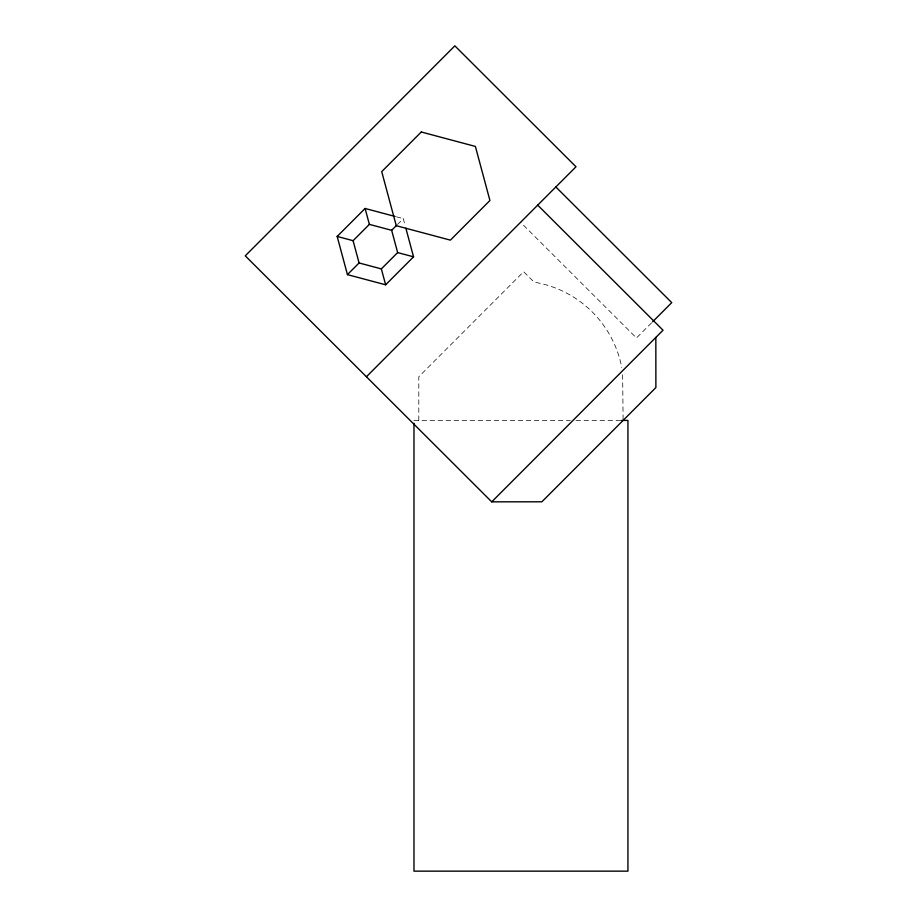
<?xml version="1.0" encoding="UTF-8"?>
<svg xmlns="http://www.w3.org/2000/svg" width="917" height="917" viewBox="0 0 917 917"><rect width="100%" height="100%" fill="white"/><g stroke="black" fill="none" stroke-linecap="round" stroke-linejoin="round"><path stroke-width="0.69" stroke-dasharray="4.58 3.44" d="M397.474 224.493L403.285 218.659L405.119 225.479M651.586 322.83L636.467 337.972L520.581 222.292M413.98 420.41L570.328 420.41M575.968 420.41L623.113 420.41L622.609 372.589M396.465 216.836L403.285 218.659M418.805 420.41L418.805 376.749L523.653 271.719L534.118 282.161A106.98 106.98 0 0 1 621.76 367.522"/><path stroke-width="1.38" d="M413.98 423.276L413.98 871.15L627.939 871.15L627.939 420.41L621.68 420.41M405.853 228.207L413.556 256.829L385.633 284.809L347.44 274.619L337.169 236.437L365.092 208.468L395.101 216.469M337.169 236.437L353.091 240.69L369.379 224.367L391.651 230.316L397.646 252.588L413.556 256.829M347.44 274.619L359.074 262.961L353.091 240.69M391.651 230.316L396.499 225.456M385.633 284.809L381.357 268.899L397.646 252.588M366.41 376.749L576.002 166.768L454.855 45.85L245.263 255.832L491.73 501.84L541.878 501.794L655.884 387.582L655.838 337.433M652.595 321.821L671.737 302.633L555.851 186.965M491.73 501.84L663.037 330.223L537.706 205.133M359.074 262.961L381.357 268.899M365.092 208.468L369.379 224.367M421.281 131.991L381.724 171.617L396.259 225.697L450.373 240.139L489.93 200.502L475.384 146.433L421.281 131.991"/></g></svg>
